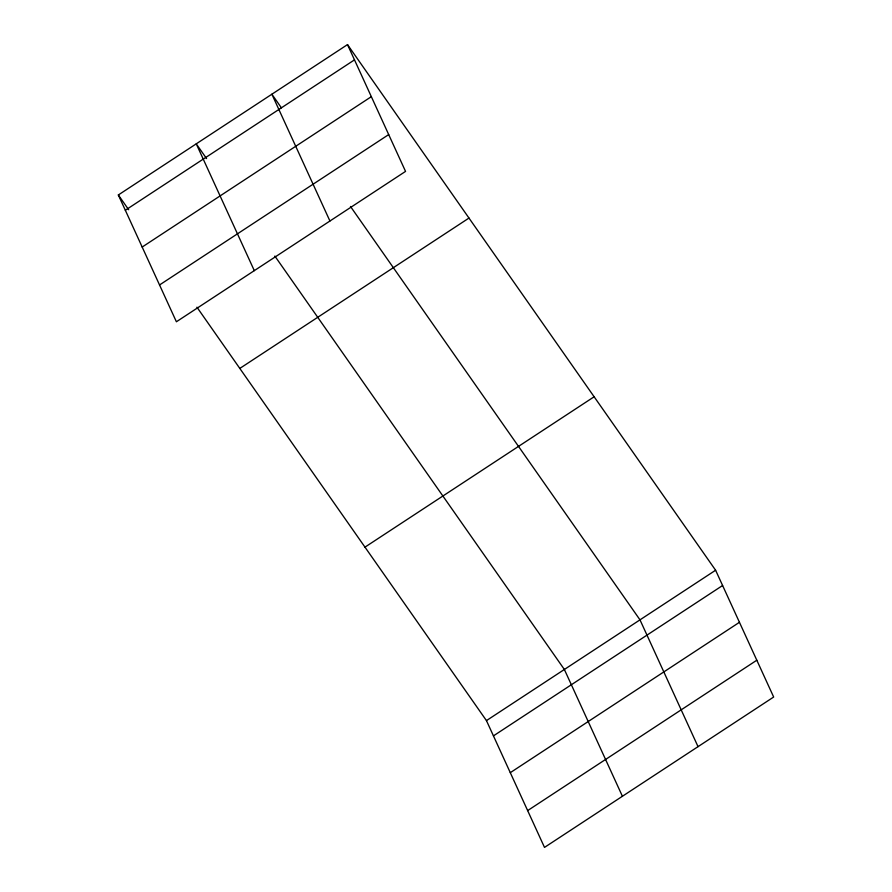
<?xml version="1.0" encoding="UTF-8"?>
<svg xmlns="http://www.w3.org/2000/svg" width="892" height="892" viewBox="0 0 892 892"><rect width="100%" height="100%" fill="white"/><g stroke="black" fill="none" stroke-linecap="round" stroke-linejoin="round"><path stroke-width="1.34" d="M347.501 44.6L405.548 171.398L176.393 321.767L118.335 194.969L347.501 44.6L715.607 570.233L773.665 697.031L544.499 847.4L486.452 720.602L196.942 307.205M125.326 210.244L354.492 59.864M142.185 247.039L371.34 96.671M159.545 284.961L388.7 134.592M239.814 368.429L468.98 218.061M364.973 547.142L594.139 396.773M486.452 720.602L715.607 570.233M493.443 735.878L722.598 585.509M510.291 772.673L739.446 622.304M527.651 810.594L756.806 660.225M281.404 107.832L271.882 94.218L329.928 221.015M350.478 206.465L639.988 619.851L698.035 746.649M206.576 158.586L196.251 143.846L254.309 270.644M274.859 256.082L564.368 669.479L622.415 796.277M118.335 194.969L128.66 209.709"/></g></svg>
